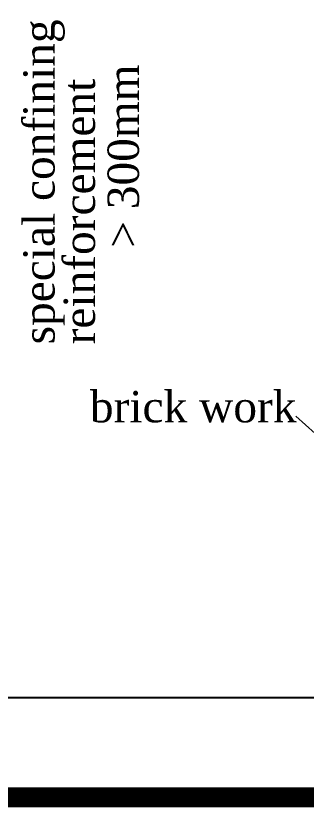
# Model space of a CAD drawing. Header units: metres. Extents: x -5144 to -5005, y 5368 to 5469.
# Drawn here: x -5131.82 to -5128.9, y 5369.79 to 5377.74 of the extents above; entities that cross this region are included whole.
import ezdxf

# ---------------------------------------------------------------- set-up
doc = ezdxf.new("R2010")
doc.units = ezdxf.units.M
doc.header["$MEASUREMENT"] = 0
doc.styles.add('stylus', font='times.ttf')

# ---------------------------------------------------------------- blocks, each defined once
blk = doc.blocks.new('A$C056461E0')
at = {"lineweight": 20}
blk.add_line((12.6252, 3.003), (13.6198, 2.1055), dxfattribs=at)
blk.add_lwpolyline([(-2.5669, 14.3228), (18.7962, 14.3228), (18.7962, -0.1393), (-2.5669, -0.1393)], close=True, dxfattribs=at)
at = {"lineweight": 5, "style": 'stylus'}
for s, p in [('special confining ', (9.9354, 3.8034)), ('> 300mm', (10.8757, 4.8813)), ('reinforcement', (10.3856, 3.8034))]:
    blk.add_text(s, height=0.35, rotation=90, dxfattribs=at).set_placement(p)
blk.add_text('brick work', height=0.35, dxfattribs=at).set_placement((10.3284, 2.9335))

msp = doc.modelspace()

# ---------------------------------------------------------------- linework, layer by layer
at = {"const_width": 0.2}
msp.add_lwpolyline([(-5143.6871, 5468.7713), (-5038.5918, 5468.7713), (-5038.5918, 5369.8852), (-5143.6871, 5369.8852)], close=True, dxfattribs=at)
msp.add_lwpolyline([(-5142.6871, 5467.7713), (-5039.5918, 5467.7713), (-5039.5918, 5370.8852), (-5142.6871, 5370.8852)], close=True)

# ---------------------------------------------------------------- block references
at = {"ltscale": 0.1, "xscale": 0.9005119017427109, "yscale": 0.9005119017427109, "zscale": 0.9005119017427109}
msp.add_blockref('A$C056461E0', (-5140.3756, 5371.0107), dxfattribs=at)

doc.saveas('drawing.dxf')
